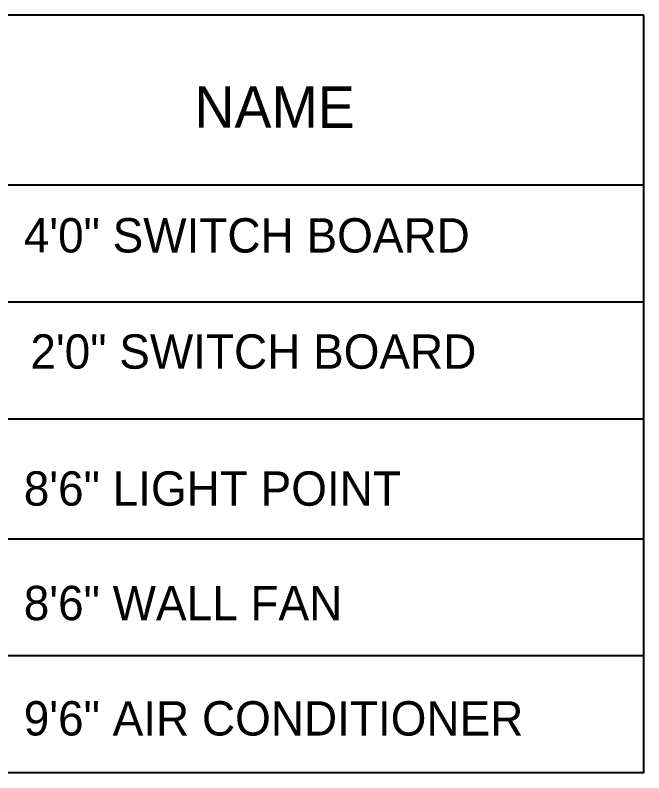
# Model space of a CAD drawing. Header units: inches. Extents: x 9636 to 21597, y -10243 to 557.
# Drawn here: x 13396.2 to 13490.4, y -2636.8 to -2523.2 of the extents above; entities that cross this region are included whole.
import ezdxf

# ---------------------------------------------------------------- set-up
doc = ezdxf.new("R2010")
doc.units = ezdxf.units.IN
doc.header["$MEASUREMENT"] = 0
doc.styles.add('HEMI', font='stylu.ttf')

msp = doc.modelspace()

# ---------------------------------------------------------------- linework, layer by layer
for p, q in [((13490.45, -2523.24), (13344.76, -2523.24)), ((13490.45, -2636.78), (13490.45, -2523.24)), ((13490.45, -2548.74), (13344.76, -2548.74)), ((13490.45, -2548.74), (13344.76, -2548.74)), ((13490.45, -2566.25), (13344.76, -2566.25)), ((13490.45, -2583.76), (13344.76, -2583.76)), ((13490.45, -2601.76), (13344.76, -2601.76)), ((13490.45, -2619.27), (13344.76, -2619.27)), ((13490.45, -2636.78), (13344.76, -2636.78))]:
    msp.add_line(p, q)

# ---------------------------------------------------------------- texts
at = {"lineweight": 15, "attachment_point": 1, "rotation": 359.9906, "style": 'HEMI'}
for s, insert, char_height, width in [('NAME', (13423.06, -2533.9), 6.224, 105.5233), ('4\'0" SWITCH BOARD', (13397.48, -2553.66), 5.1478, 87.2821), ('2\'0" SWITCH BOARD', (13398.47, -2571.07), 5.1478, 87.2821), ('8\'6" LIGHT POINT', (13397.48, -2591.6), 5.1478, 87.2821), ('8\'6" WALL FAN', (13397.48, -2608.76), 5.1478, 87.2821), ('9\'6" AIR CONDITIONER', (13397.48, -2626.04), 5.1478, 87.2821)]:
    msp.add_mtext(s, dxfattribs=dict(at, insert=insert, char_height=char_height, width=width))

doc.saveas('drawing.dxf')
